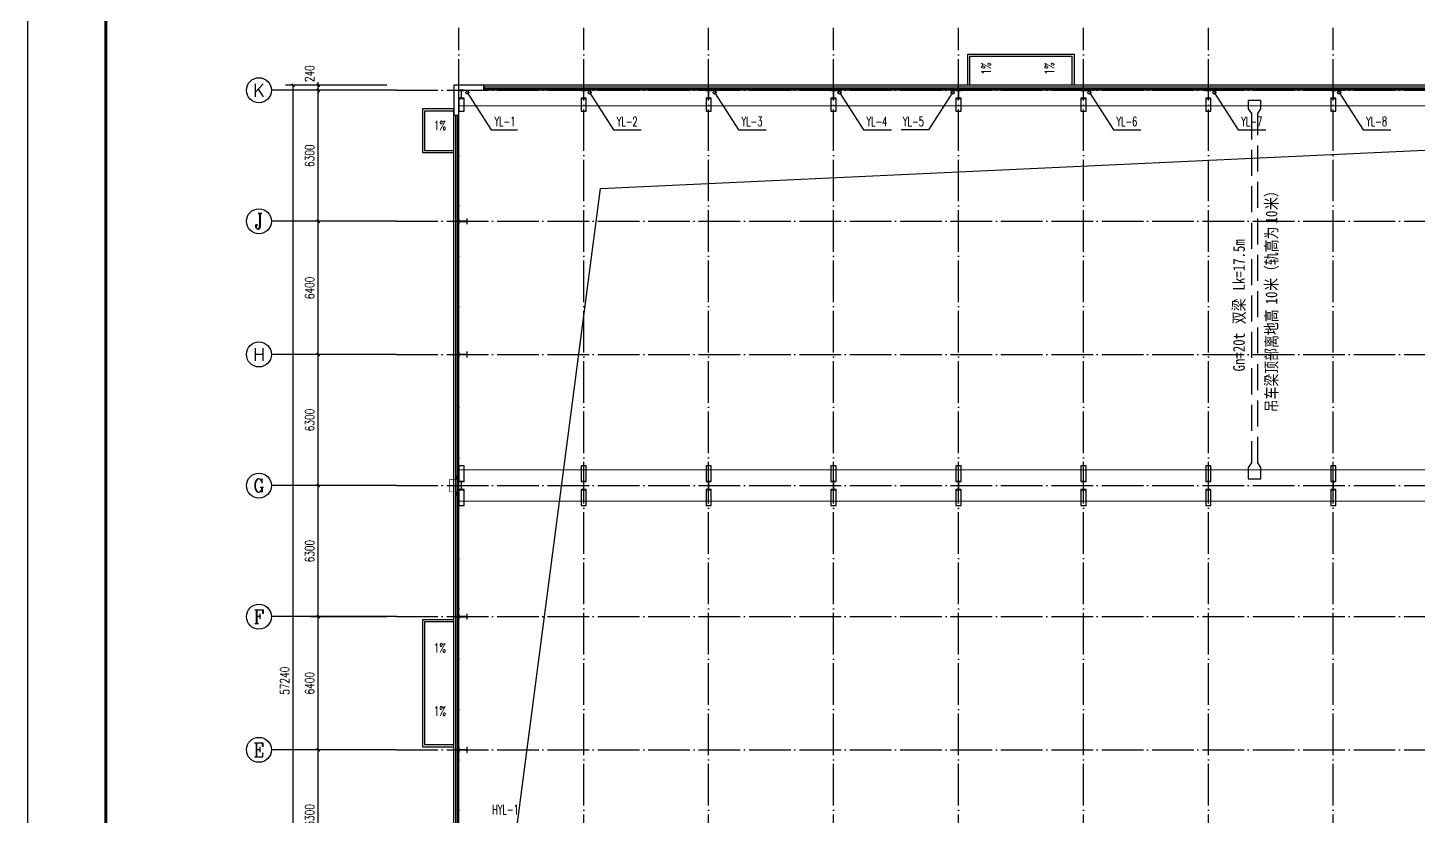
# Model space of a CAD drawing. Extents: x 1635833 to 4277885, y 16914845 to 35313750.
# Drawn here: x 2113224 to 2180002, y 17678264 to 17716153 of the extents above; entities that cross this region are included whole.
import ezdxf
from ezdxf.enums import TextEntityAlignment as Align

# ---------------------------------------------------------------- set-up
doc = ezdxf.new("R2010")
doc.units = 0
doc.header["$LTSCALE"] = 1000
doc.header["$MEASUREMENT"] = 0
doc.linetypes.add('DASH', pattern=[0.35, 0.25, -0.1])
doc.linetypes.add('DOTE', pattern=[2.42, 2, -0.2, 0.02, -0.2])
doc.layers.get('Defpoints').update_dxf_attribs({"color": 250})
for name, color, linetype in [('0 -  屋顶线', 150, 'Continuous'), ('AXIS_TEXT', 7, 'Continuous'), ('AXIS_外部', 171, 'Continuous'), ('COLUMN', 2, 'Continuous'), ('DIM_SYMB', 165, 'Continuous'), ('DIM_雨水', 3, 'Continuous'), ('DOTE', 8, 'DOTE'), ('PUB_TEXT', 7, 'Continuous'), ('PUB_WALL', 9, 'Continuous'), ('TK', 4, 'Continuous'), ('TWT_TEXT', 7, 'Continuous'), ('VPIPE-雨水', 4, 'Continuous'), ('WALL-PARAPET', 6, 'Continuous'), ('WINDOW', 140, 'Continuous')]:
    doc.layers.add(name, color=color, linetype=linetype)
doc.styles.add('-宋体', font='', dxfattribs={"width": 0.8})
doc.styles.add('_TCH_AXIS', font='COMPLEX', dxfattribs={"bigfont": 'GBCBIG'})
doc.styles.add('_TCH_DIM', font='SIMPLEX', dxfattribs={"bigfont": 'GBCBIG'})
doc.styles.add('_TCH_DIM_T3', font='SIMPLEX', dxfattribs={"width": 0.705882, "bigfont": 'GBCBIG'})
doc.styles.add('_TWT_SERIAL', font='COMPLEX', dxfattribs={"width": 0.8, "height": 3, "bigfont": 'HZTXT'})
doc.styles.add('COMPLEX', font='COMPLEX')
doc.styles.get('-宋体').set_extended_font_data('SimSun')
doc.dimstyles.new('_TCH_ARCH&&150', dxfattribs={"dimtxt": 446.25, "dimasz": 150, "dimexe": 375, "dimexo": 450, "dimgap": 189.375, "dimtad": 1, "dimdec": 0, "dimzin": 0, "dimdsep": 46, "dimtxsty": '_TCH_DIM_T3', "dimblk": 'ARCHTICK', "dimcen": 0.09, "dimclrt": 7, "dimazin": 2, "dimtfac": 1, "dimtdec": 0, "dimtix": 1, "dimtmove": 2, "dimatfit": 3, "dimfxl": 0, "dimtolj": 1, "dimtzin": 0, "dimarcsym": 0})

# ---------------------------------------------------------------- blocks, each defined once
blk = doc.blocks.new('A$C3ACC4A1C')
at = {"layer": 'COLUMN'}
h = blk.add_hatch(color=256, dxfattribs=at)
h.paths.add_polyline_path([(125, 400), (0, 400), (0, 388), (120, 388), (120, 200), (125, 200)])
h.paths.add_polyline_path([(250, 400), (125, 400), (125, 200), (130, 200), (130, 388), (250, 388)])
h.paths.add_polyline_path([(250, 12), (130, 12), (130, 200), (125, 200), (125, 0), (250, 0)])
h.paths.add_polyline_path([(125, 200), (120, 200), (120, 12), (0, 12), (0, 0), (125, 0)])
blk.add_lwpolyline([(0, 0), (0, 12), (120, 12), (120, 388), (0, 388), (0, 400), (250, 400), (250, 388), (130, 388), (130, 12), (250, 12), (250, 0)], close=True, dxfattribs=at)
blk = doc.blocks.new('GeYuanFrame_33122174', base_point=(20.09, 4.53))
at = {"layer": 'TK'}
blk.add_lwpolyline([(20.09, 4.53), (20.09, 598.53), (1071.09, 598.53), (1071.09, 4.53)], close=True, dxfattribs=at)
at = {"layer": 'TK', "const_width": 1}
blk.add_lwpolyline([(45.09, 588.53), (1061.09, 588.53), (1061.09, 14.53), (45.09, 14.53)], close=True, dxfattribs=at)
blk = doc.blocks.new('_ArchTick')
at = {"color": 0, "linetype": 'ByBlock', "const_width": 0.4}
blk.add_lwpolyline([(-0.5, -0.5), (0.5, 0.5)], dxfattribs=at)
blk = doc.blocks.new('*D169')
at = {"layer": 'AXIS_外部', "color": 0, "lineweight": -2}
for p, q in [((2130474, 17681453), (2126799, 17681453)), ((2127174, 17675153), (2127174, 17681453)), ((2130474, 17675153), (2126799, 17675153))]:
    blk.add_line(p, q, dxfattribs=at)
at = {"layer": 'Defpoints', "color": 0}
for p in [(2127174, 17681453), (2130924, 17681453), (2130924, 17675153)]:
    blk.add_point(p, dxfattribs=at)
at = {"layer": 'AXIS_外部', "color": 0, "lineweight": -2, "xscale": 150, "yscale": 150, "zscale": 150}
for p, rotation in [((2127174, 17681453), 90), ((2127174, 17675153), 270)]:
    blk.add_blockref('_ArchTick', p, dxfattribs=dict(at, rotation=rotation))
at = {"layer": 'AXIS_外部', "color": 7, "insert": (2126761, 17678303), "char_height": 446.2, "attachment_point": 5, "rotation": 90, "style": '_TCH_DIM_T3'}
blk.add_mtext('\\A1;6300', dxfattribs=at)
blk = doc.blocks.new('*D170')
at = {"layer": 'AXIS_外部', "color": 0, "lineweight": -2}
for p, q in [((2130474, 17687853), (2126799, 17687853)), ((2127174, 17681453), (2127174, 17687853)), ((2130474, 17681453), (2126799, 17681453))]:
    blk.add_line(p, q, dxfattribs=at)
at = {"layer": 'Defpoints', "color": 0}
for p in [(2127174, 17687853), (2130924, 17687853), (2130924, 17681453)]:
    blk.add_point(p, dxfattribs=at)
at = {"layer": 'AXIS_外部', "color": 0, "lineweight": -2, "xscale": 150, "yscale": 150, "zscale": 150}
for p, rotation in [((2127174, 17687853), 90), ((2127174, 17681453), 270)]:
    blk.add_blockref('_ArchTick', p, dxfattribs=dict(at, rotation=rotation))
at = {"layer": 'AXIS_外部', "color": 7, "insert": (2126761, 17684653), "char_height": 446.2, "attachment_point": 5, "rotation": 90, "style": '_TCH_DIM_T3'}
blk.add_mtext('\\A1;6400', dxfattribs=at)
blk = doc.blocks.new('*D171')
at = {"layer": 'AXIS_外部', "color": 0, "lineweight": -2}
for p, q in [((2130474, 17694153), (2126799, 17694153)), ((2127174, 17687853), (2127174, 17694153)), ((2130474, 17687853), (2126799, 17687853))]:
    blk.add_line(p, q, dxfattribs=at)
at = {"layer": 'Defpoints', "color": 0}
for p in [(2127174, 17694153), (2130924, 17694153), (2130924, 17687853)]:
    blk.add_point(p, dxfattribs=at)
at = {"layer": 'AXIS_外部', "color": 0, "lineweight": -2, "xscale": 150, "yscale": 150, "zscale": 150}
for p, rotation in [((2127174, 17694153), 90), ((2127174, 17687853), 270)]:
    blk.add_blockref('_ArchTick', p, dxfattribs=dict(at, rotation=rotation))
at = {"layer": 'AXIS_外部', "color": 7, "insert": (2126761, 17691003), "char_height": 446.2, "attachment_point": 5, "rotation": 90, "style": '_TCH_DIM_T3'}
blk.add_mtext('\\A1;6300', dxfattribs=at)
blk = doc.blocks.new('*D172')
at = {"layer": 'AXIS_外部', "color": 0, "lineweight": -2}
for p, q in [((2130474, 17700453), (2126799, 17700453)), ((2127174, 17694153), (2127174, 17700453)), ((2130474, 17694153), (2126799, 17694153))]:
    blk.add_line(p, q, dxfattribs=at)
at = {"layer": 'Defpoints', "color": 0}
for p in [(2127174, 17700453), (2130924, 17700453), (2130924, 17694153)]:
    blk.add_point(p, dxfattribs=at)
at = {"layer": 'AXIS_外部', "color": 0, "lineweight": -2, "xscale": 150, "yscale": 150, "zscale": 150}
for p, rotation in [((2127174, 17700453), 90), ((2127174, 17694153), 270)]:
    blk.add_blockref('_ArchTick', p, dxfattribs=dict(at, rotation=rotation))
at = {"layer": 'AXIS_外部', "color": 7, "insert": (2126761, 17697303), "char_height": 446.2, "attachment_point": 5, "rotation": 90, "style": '_TCH_DIM_T3'}
blk.add_mtext('\\A1;6300', dxfattribs=at)
blk = doc.blocks.new('*D173')
at = {"layer": 'AXIS_外部', "color": 0, "lineweight": -2}
for p, q in [((2130474, 17706853), (2126799, 17706853)), ((2127174, 17700453), (2127174, 17706853)), ((2130474, 17700453), (2126799, 17700453))]:
    blk.add_line(p, q, dxfattribs=at)
at = {"layer": 'Defpoints', "color": 0}
for p in [(2127174, 17706853), (2130924, 17706853), (2130924, 17700453)]:
    blk.add_point(p, dxfattribs=at)
at = {"layer": 'AXIS_外部', "color": 0, "lineweight": -2, "xscale": 150, "yscale": 150, "zscale": 150}
for p, rotation in [((2127174, 17706853), 90), ((2127174, 17700453), 270)]:
    blk.add_blockref('_ArchTick', p, dxfattribs=dict(at, rotation=rotation))
at = {"layer": 'AXIS_外部', "color": 7, "insert": (2126761, 17703653), "char_height": 446.2, "attachment_point": 5, "rotation": 90, "style": '_TCH_DIM_T3'}
blk.add_mtext('\\A1;6400', dxfattribs=at)
blk = doc.blocks.new('*D174')
at = {"layer": 'AXIS_外部', "color": 0, "lineweight": -2}
for p, q in [((2130474, 17713153), (2126799, 17713153)), ((2127174, 17706853), (2127174, 17713153)), ((2130474, 17706853), (2126799, 17706853))]:
    blk.add_line(p, q, dxfattribs=at)
at = {"layer": 'Defpoints', "color": 0}
for p in [(2127174, 17713153), (2130924, 17713153), (2130924, 17706853)]:
    blk.add_point(p, dxfattribs=at)
at = {"layer": 'AXIS_外部', "color": 0, "lineweight": -2, "xscale": 150, "yscale": 150, "zscale": 150}
for p, rotation in [((2127174, 17713153), 90), ((2127174, 17706853), 270)]:
    blk.add_blockref('_ArchTick', p, dxfattribs=dict(at, rotation=rotation))
at = {"layer": 'AXIS_外部', "color": 7, "insert": (2126761, 17710003), "char_height": 446.2, "attachment_point": 5, "rotation": 90, "style": '_TCH_DIM_T3'}
blk.add_mtext('\\A1;6300', dxfattribs=at)
blk = doc.blocks.new('*D175')
at = {"layer": 'AXIS_外部', "color": 0, "lineweight": -2}
for p, q in [((2130474, 17713393), (2126799, 17713393)), ((2130474, 17713153), (2126799, 17713153)), ((2127174, 17713393), (2127174, 17713543)), ((2127174, 17713153), (2127174, 17713393)), ((2127174, 17713153), (2127174, 17713003))]:
    blk.add_line(p, q, dxfattribs=at)
at = {"layer": 'Defpoints', "color": 0}
for p in [(2127174, 17713393), (2130924, 17713393), (2130924, 17713153)]:
    blk.add_point(p, dxfattribs=at)
at = {"layer": 'AXIS_外部', "color": 0, "lineweight": -2, "xscale": 150, "yscale": 150, "zscale": 150}
for p, rotation in [((2127174, 17713393), 270), ((2127174, 17713153), 90)]:
    blk.add_blockref('_ArchTick', p, dxfattribs=dict(at, rotation=rotation))
at = {"layer": 'AXIS_外部', "color": 7, "insert": (2126761, 17713948), "char_height": 446.2, "attachment_point": 5, "rotation": 90, "style": '_TCH_DIM_T3'}
blk.add_mtext('\\A1;240', dxfattribs=at)
blk = doc.blocks.new('*D176')
at = {"layer": 'AXIS_外部', "color": 0, "lineweight": -2}
for p, q in [((2130474, 17713393), (2125599, 17713393)), ((2125974, 17656153), (2125974, 17713393)), ((2130474, 17656153), (2125599, 17656153))]:
    blk.add_line(p, q, dxfattribs=at)
at = {"layer": 'Defpoints', "color": 0}
for p in [(2125974, 17713393), (2130924, 17713393), (2130924, 17656153)]:
    blk.add_point(p, dxfattribs=at)
at = {"layer": 'AXIS_外部', "color": 0, "lineweight": -2, "xscale": 150, "yscale": 150, "zscale": 150}
for p, rotation in [((2125974, 17713393), 90), ((2125974, 17656153), 270)]:
    blk.add_blockref('_ArchTick', p, dxfattribs=dict(at, rotation=rotation))
at = {"layer": 'AXIS_外部', "color": 7, "insert": (2125561, 17684773), "char_height": 446.2, "attachment_point": 5, "rotation": 90, "style": '_TCH_DIM_T3'}
blk.add_mtext('\\A1;57240', dxfattribs=at)
blk = doc.blocks.new('$WINLIB2D$00000001')
for p, q in [((-0.5, 0.5), (0.5, 0.5)), ((-0.5, 0.5), (-0.5, -0.5)), ((0.5, -0.5), (0.5, 0.5)), ((0.5, 0.16667), (-0.5, 0.16667)), ((0.5, -0.16667), (-0.5, -0.16667)), ((-0.5, -0.5), (0.5, -0.5))]:
    blk.add_line(p, q)
blk = doc.blocks.new('_AXISO')
blk.add_circle((0, 0), 0.5)
at = {"layer": 'AXIS_TEXT', "style": 'COMPLEX', "width": 1.041667}
blk.add_attdef('A', text='', height=0.56, dxfattribs=at).set_placement((-0.25, -0.28), (0.25, -0.28), align=Align.FIT)

msp = doc.modelspace()

# ---------------------------------------------------------------- linework, layer by layer
at = {"color": 8, "linetype": 'DASH', "ltscale": 5}
msp.add_lwpolyline([(2171992.729, 17695244.035), (2171842.729, 17695028.384), (2171842.729, 17694478.384), (2172442.729, 17694478.384), (2172442.729, 17695028.384), (2172292.729, 17695244.035), (2172292.729, 17712037.733), (2172442.729, 17712253.384), (2172442.729, 17712653.384), (2171842.729, 17712653.384), (2171842.729, 17712253.384), (2171992.729, 17712037.733)], close=True, dxfattribs=at)
at = {"const_width": 30}
msp.add_lwpolyline([(2133803.512, 17693653.384), (2133803.512, 17693853.384), (2133483.512, 17693853.384), (2133483.512, 17694453.384), (2133803.512, 17694453.384), (2133803.512, 17694653.384)], dxfattribs=at)
at = {"layer": '0 -  屋顶线'}
for points in [[(2158373.512, 17714893.384), (2163473.512, 17714893.384), (2163473.512, 17713393.384), (2158373.512, 17713393.384)], [(2158473.512, 17714793.384), (2163373.512, 17714793.384), (2163373.512, 17713393.384), (2158473.512, 17713393.384)], [(2132183.512, 17712253.384), (2132183.512, 17710153.384), (2133683.512, 17710153.384), (2133683.512, 17712253.384)], [(2132283.512, 17712153.384), (2132283.512, 17710253.384), (2133683.512, 17710253.384), (2133683.512, 17712153.384)], [(2132183.512, 17687703.384), (2132183.512, 17681603.384), (2133683.512, 17681603.384), (2133683.512, 17687703.384)], [(2132283.512, 17687603.384), (2132283.512, 17681703.384), (2133683.512, 17681703.384), (2133683.512, 17687603.384)]]:
    msp.add_lwpolyline(points, close=True, dxfattribs=at)
at = {"layer": 'AXIS_外部'}
for p, q in [((2130923.512, 17713153.384), (2124923.512, 17713153.384)), ((2130923.512, 17706853.384), (2124923.512, 17706853.384)), ((2130923.512, 17700453.384), (2124923.512, 17700453.384)), ((2130923.512, 17694153.384), (2124923.512, 17694153.384)), ((2130923.512, 17687853.384), (2124923.512, 17687853.384)), ((2130923.512, 17681453.384), (2124923.512, 17681453.384))]:
    msp.add_line(p, q, dxfattribs=at)
at = {"layer": 'DIM_SYMB'}
for points in [[(2159636.797, 17713554.815, 0, 0, 0), (2159636.797, 17714301.003, 120, 0, 0), (2159636.797, 17714751.003, 0, 0, 0)], [(2162674.438, 17713554.815, 0, 0, 0), (2162674.438, 17714301.003, 120, 0, 0), (2162674.438, 17714751.003, 0, 0, 0)], [(2133466.321, 17711083.496, 0, 0, 0), (2132938.144, 17711083.496, 120, 0, 0), (2132488.144, 17711083.496, 0, 0, 0)], [(2133568.801, 17685967.378, 0, 0, 0), (2132822.613, 17685967.378, 120, 0, 0), (2132372.613, 17685967.378, 0, 0, 0)], [(2133568.801, 17682929.738, 0, 0, 0), (2132822.613, 17682929.738, 120, 0, 0), (2132372.613, 17682929.738, 0, 0, 0)]]:
    msp.add_lwpolyline(points, format="xyseb", dxfattribs=at)
at = {"layer": 'DIM_雨水'}
for p, q in [((2134332.767, 17713041.347), (2135485.754, 17711244.635)), ((2140207.767, 17713041.347), (2141360.754, 17711244.635)), ((2146207.767, 17713041.347), (2147360.754, 17711244.635)), ((2152207.767, 17713041.347), (2153360.754, 17711244.635)), ((2157639.258, 17713041.347), (2156486.271, 17711244.635)), ((2164207.767, 17713041.347), (2165360.754, 17711244.635)), ((2170207.767, 17713041.347), (2171360.754, 17711244.635)), ((2176207.767, 17713041.347), (2177360.754, 17711244.635)), ((2135485.754, 17711244.635), (2136743.536, 17711244.635)), ((2141360.754, 17711244.635), (2142680.089, 17711244.635)), ((2147360.754, 17711244.635), (2148680.089, 17711244.635)), ((2153360.754, 17711244.635), (2154705.001, 17711244.635)), ((2156486.271, 17711244.635), (2155166.935, 17711244.635)), ((2165360.754, 17711244.635), (2166680.089, 17711244.635)), ((2171360.754, 17711244.635), (2172680.089, 17711244.635)), ((2177360.754, 17711244.635), (2178680.089, 17711244.635))]:
    msp.add_line(p, q, dxfattribs=at)
at = {"layer": 'DOTE'}
for p, q in [((2133923.512, 17652153.384), (2133923.512, 17716153.384)), ((2139923.512, 17652153.384), (2139923.512, 17716153.384)), ((2145923.512, 17652153.384), (2145923.512, 17716153.384)), ((2151923.512, 17652153.384), (2151923.512, 17716153.384)), ((2157923.512, 17652153.384), (2157923.512, 17716153.384)), ((2163923.512, 17652153.384), (2163923.512, 17716153.384)), ((2169923.512, 17652153.384), (2169923.512, 17716153.384)), ((2175923.512, 17652153.384), (2175923.512, 17716153.384)), ((2130923.512, 17713153.384), (2244923.512, 17713153.384)), ((2130923.512, 17706853.384), (2244923.512, 17706853.384)), ((2130923.512, 17700453.384), (2244923.512, 17700453.384)), ((2130923.512, 17694153.384), (2244923.512, 17694153.384)), ((2130923.512, 17687853.384), (2244923.512, 17687853.384)), ((2130923.512, 17681453.384), (2244923.512, 17681453.384))]:
    msp.add_line(p, q, dxfattribs=at)
at = {"layer": 'PUB_WALL', "color": 2}
for points in [[(2133923.512, 17712153.384), (2134173.512, 17712153.384), (2134173.512, 17712753.384), (2133923.512, 17712753.384)], [(2139798.512, 17712153.384), (2140048.512, 17712153.384), (2140048.512, 17712753.384), (2139798.512, 17712753.384)], [(2145798.512, 17712153.384), (2146048.512, 17712153.384), (2146048.512, 17712753.384), (2145798.512, 17712753.384)], [(2151798.512, 17712153.384), (2152048.512, 17712153.384), (2152048.512, 17712753.384), (2151798.512, 17712753.384)], [(2157798.512, 17712153.384), (2158048.512, 17712153.384), (2158048.512, 17712753.384), (2157798.512, 17712753.384)], [(2163798.512, 17712153.384), (2164048.512, 17712153.384), (2164048.512, 17712753.384), (2163798.512, 17712753.384)], [(2169798.512, 17712153.384), (2170048.512, 17712153.384), (2170048.512, 17712753.384), (2169798.512, 17712753.384)], [(2175798.512, 17712153.384), (2176048.512, 17712153.384), (2176048.512, 17712753.384), (2175798.512, 17712753.384)], [(2133923.512, 17694353.384), (2134173.512, 17694353.384), (2134173.512, 17695103.384), (2133923.512, 17695103.384)], [(2139798.512, 17694353.384), (2140048.512, 17694353.384), (2140048.512, 17695103.384), (2139798.512, 17695103.384)], [(2145798.512, 17694353.384), (2146048.512, 17694353.384), (2146048.512, 17695103.384), (2145798.512, 17695103.384)], [(2151798.512, 17694353.384), (2152048.512, 17694353.384), (2152048.512, 17695103.384), (2151798.512, 17695103.384)], [(2157798.512, 17694353.384), (2158048.512, 17694353.384), (2158048.512, 17695103.384), (2157798.512, 17695103.384)], [(2163798.512, 17694353.384), (2164048.512, 17694353.384), (2164048.512, 17695103.384), (2163798.512, 17695103.384)], [(2169798.512, 17694353.384), (2170048.512, 17694353.384), (2170048.512, 17695103.384), (2169798.512, 17695103.384)], [(2175798.512, 17694353.384), (2176048.512, 17694353.384), (2176048.512, 17695103.384), (2175798.512, 17695103.384)], [(2133923.512, 17693203.384), (2134173.512, 17693203.384), (2134173.512, 17693953.384), (2133923.512, 17693953.384)], [(2139798.512, 17693203.384), (2140048.512, 17693203.384), (2140048.512, 17693953.384), (2139798.512, 17693953.384)], [(2145798.512, 17693203.384), (2146048.512, 17693203.384), (2146048.512, 17693953.384), (2145798.512, 17693953.384)], [(2151798.512, 17693203.384), (2152048.512, 17693203.384), (2152048.512, 17693953.384), (2151798.512, 17693953.384)], [(2157798.512, 17693203.384), (2158048.512, 17693203.384), (2158048.512, 17693953.384), (2157798.512, 17693953.384)], [(2163798.512, 17693203.384), (2164048.512, 17693203.384), (2164048.512, 17693953.384), (2163798.512, 17693953.384)], [(2169798.512, 17693203.384), (2170048.512, 17693203.384), (2170048.512, 17693953.384), (2169798.512, 17693953.384)], [(2175798.512, 17693203.384), (2176048.512, 17693203.384), (2176048.512, 17693953.384), (2175798.512, 17693953.384)]]:
    msp.add_lwpolyline(points, close=True, dxfattribs=at)
at = {"layer": 'VPIPE-雨水', "linetype": 'Continuous'}
for centre in [(2134332.767, 17713041.347), (2140207.767, 17713041.347), (2146207.767, 17713041.347), (2152207.767, 17713041.347), (2157639.258, 17713041.347), (2164207.767, 17713041.347), (2170207.767, 17713041.347), (2176207.767, 17713041.347)]:
    msp.add_circle(centre, 75, dxfattribs=at)
at = {"layer": 'WALL-PARAPET'}
for p, q in [((2135123.512, 17713393.384), (2133683.512, 17713393.384)), ((2133683.512, 17713393.384), (2133683.512, 17711953.384)), ((2133923.512, 17713153.384), (2135123.512, 17713153.384)), ((2133923.512, 17711953.384), (2133923.512, 17713153.384)), ((2135123.512, 17713153.384), (2135123.512, 17713393.384)), ((2133683.512, 17711953.384), (2133923.512, 17711953.384))]:
    msp.add_line(p, q, dxfattribs=at)
at = {"layer": 'WINDOW', "color": 8}
msp.add_lwpolyline([(2133923.512, 17656393.384), (2140728.236, 17708431.381), (2241923.512, 17713147.384)], dxfattribs=at)
at = {"layer": 'WINDOW', "color": 8, "linetype": 'DASH', "ltscale": 4, "const_width": 50}
for points in [[(2133923.512, 17712403.384), (2241923.512, 17712403.384)], [(2133923.512, 17694903.384), (2241923.512, 17694903.384)], [(2133923.512, 17693403.384), (2241923.512, 17693403.384)]]:
    msp.add_lwpolyline(points, dxfattribs=at)

# ---------------------------------------------------------------- block references
at = {"xscale": 150, "yscale": 150, "zscale": 150}
msp.add_blockref('GeYuanFrame_33122174', (2113223.512, 17639164.017), dxfattribs=at)
at = {"layer": 'AXIS_外部'}
ref = msp.add_blockref('_AXISO', (2124323.512, 17713153.384), dxfattribs=dict(at, xscale=1200, yscale=1200, zscale=1200))
ref.add_attrib('A', 'K', dxfattribs={"layer": 'AXIS_TEXT', "height": 622.89, "style": '_TCH_AXIS'}).set_placement((2124041.729, 17712841.939), (2124605.296, 17712841.939), align=Align.FIT)
ref = msp.add_blockref('_AXISO', (2124323.512, 17706853.384), dxfattribs=dict(at, xscale=1200, yscale=1200, zscale=1200))
ref.add_attrib('A', 'J', dxfattribs={"layer": 'AXIS_TEXT', "height": 744.098, "style": '_TCH_AXIS'}).set_placement((2124128.629, 17706481.335), (2124518.395, 17706481.335), align=Align.FIT)
ref = msp.add_blockref('_AXISO', (2124323.512, 17700453.384), dxfattribs=dict(at, xscale=1200, yscale=1200, zscale=1200))
ref.add_attrib('A', 'H', dxfattribs={"layer": 'AXIS_TEXT', "height": 608.276, "style": '_TCH_AXIS'}).set_placement((2124033.857, 17700149.246), (2124613.168, 17700149.246), align=Align.FIT)
ref = msp.add_blockref('_AXISO', (2124323.512, 17694153.384), dxfattribs=dict(at, xscale=1200, yscale=1200, zscale=1200))
ref.add_attrib('A', 'G', dxfattribs={"layer": 'AXIS_TEXT', "height": 637.776, "style": '_TCH_AXIS'}).set_placement((2124050.18, 17693834.496), (2124596.845, 17693834.496), align=Align.FIT)
ref = msp.add_blockref('_AXISO', (2124323.512, 17687853.384), dxfattribs=dict(at, xscale=1200, yscale=1200, zscale=1200))
ref.add_attrib('A', 'F', dxfattribs={"layer": 'AXIS_TEXT', "height": 668.163, "style": '_TCH_AXIS'}).set_placement((2124068.974, 17687519.303), (2124578.051, 17687519.303), align=Align.FIT)
ref = msp.add_blockref('_AXISO', (2124323.512, 17681453.384), dxfattribs=dict(at, xscale=1200, yscale=1200, zscale=1200))
ref.add_attrib('A', 'E', dxfattribs={"layer": 'AXIS_TEXT', "height": 668.163, "style": '_TCH_AXIS'}).set_placement((2124068.974, 17681119.303), (2124578.051, 17681119.303), align=Align.FIT)
at = {"layer": 'COLUMN', "xscale": -1}
for p in [(2134173.513, 17712753.384), (2140048.513, 17712753.384), (2146048.513, 17712753.384), (2152048.513, 17712753.384), (2158048.513, 17712753.384), (2164048.513, 17712753.384), (2170048.513, 17712753.384), (2176048.513, 17712753.384), (2134173.513, 17693953.384), (2140048.513, 17693953.384), (2146048.513, 17693953.384), (2152048.513, 17693953.384), (2158048.513, 17693953.384), (2164048.513, 17693953.384), (2170048.513, 17693953.384), (2176048.513, 17693953.384)]:
    msp.add_blockref('A$C3ACC4A1C', p, dxfattribs=at)
at = {"layer": 'COLUMN', "xscale": -1, "rotation": 270}
for p in [(2133923.512, 17706728.383), (2133923.512, 17700328.383), (2133923.512, 17687728.383), (2133923.512, 17681328.383)]:
    msp.add_blockref('A$C3ACC4A1C', p, dxfattribs=at)
at = {"layer": 'WINDOW', "xscale": -105600, "yscale": -240, "zscale": -105600}
msp.add_blockref('$WINLIB2D$00000001', (2187923.512, 17713273.384), dxfattribs=at)
at = {"layer": 'WINDOW', "xscale": 35449.99999847636, "yscale": -240, "zscale": 35449.99999847636, "rotation": 90}
msp.add_blockref('$WINLIB2D$00000001', (2133803.512, 17694228.384), dxfattribs=at)

# ---------------------------------------------------------------- texts
at = {"layer": 'PUB_TEXT', "style": '_TCH_DIM', "width": 0.705882}
for p in [(2159479.297, 17713897.909), (2162516.938, 17713897.909)]:
    msp.add_text('1%%%', height=446.25, rotation=90, dxfattribs=at).set_placement(p)
for p in [(2132722.233, 17711240.996), (2132715.707, 17686124.878), (2132715.707, 17683087.238)]:
    msp.add_text('1%%%', height=446.25, dxfattribs=at).set_placement(p)
at = {"layer": 'PUB_TEXT', "color": 8, "style": '-宋体', "width": 0.8}
for s, p in [('米）', (2173236.346, 17707397.262)), ('10', (2173236.346, 17706749.16)), ('米（轨高为', (2173236.346, 17703508.654)), ('Lk=17.5m', (2171673.874, 17703527.922)), ('双梁', (2171673.874, 17701907.669)), ('10', (2173236.346, 17702860.553)), ('吊车梁顶部离地高', (2173236.346, 17697675.743)), ('Gn=20t', (2171673.874, 17699639.315))]:
    msp.add_text(s, height=566.4557, rotation=90, dxfattribs=at).set_placement(p)
at = {"layer": 'TWT_TEXT', "style": '_TWT_SERIAL', "width": 0.64}
for s, p in [('YL-1', (2135638.679, 17711424.635)), ('YL-2', (2141506.661, 17711424.635)), ('YL-3', (2147506.661, 17711424.635)), ('YL-4', (2153504.144, 17711424.635)), ('YL-5', (2155256.935, 17711424.635)), ('YL-6', (2165506.661, 17711424.635)), ('YL-7', (2171506.661, 17711424.635)), ('YL-8', (2177506.661, 17711424.635)), ('HYL-1', (2135530.814, 17678353.604))]:
    msp.add_text(s, height=450, dxfattribs=at).set_placement(p)

# ---------------------------------------------------------------- dimensions: what is measured, and where the dimension line sits
at = {"layer": 'AXIS_外部'}
dim = msp.add_linear_dim(base=(2127173.512, 17713393.384), p1=(2130923.512, 17713153.384), p2=(2130923.512, 17713393.384), angle=90, dimstyle='_TCH_ARCH&&150', dxfattribs=at)
dim.commit()
dim.dimension.update_dxf_attribs({"geometry": '*D175', "text_midpoint": (2126761.012, 17713948.384), "dimtype": 129})
for p1, p2, distance, picture, middle in [((2130923.512, 17656153.384), (2130923.512, 17713393.384), 4950, '*D176', (2125561.012, 17684773.384)), ((2130923.512, 17706853.384), (2130923.512, 17713153.384), 3750, '*D174', (2126761.012, 17710003.384)), ((2130923.512, 17700453.384), (2130923.512, 17706853.384), 3750, '*D173', (2126761.012, 17703653.384)), ((2130923.512, 17694153.384), (2130923.512, 17700453.384), 3750, '*D172', (2126761.012, 17697303.384)), ((2130923.512, 17687853.384), (2130923.512, 17694153.384), 3750, '*D171', (2126761.012, 17691003.384)), ((2130923.512, 17681453.384), (2130923.512, 17687853.384), 3750, '*D170', (2126761.012, 17684653.384)), ((2130923.512, 17675153.384), (2130923.512, 17681453.384), 3750, '*D169', (2126761.012, 17678303.384))]:
    dim = msp.add_aligned_dim(p1=p1, p2=p2, distance=distance, dimstyle='_TCH_ARCH&&150', dxfattribs=at)
    dim.commit()
    dim.dimension.update_dxf_attribs({"geometry": picture, "text_midpoint": middle})

doc.saveas('drawing.dxf')
